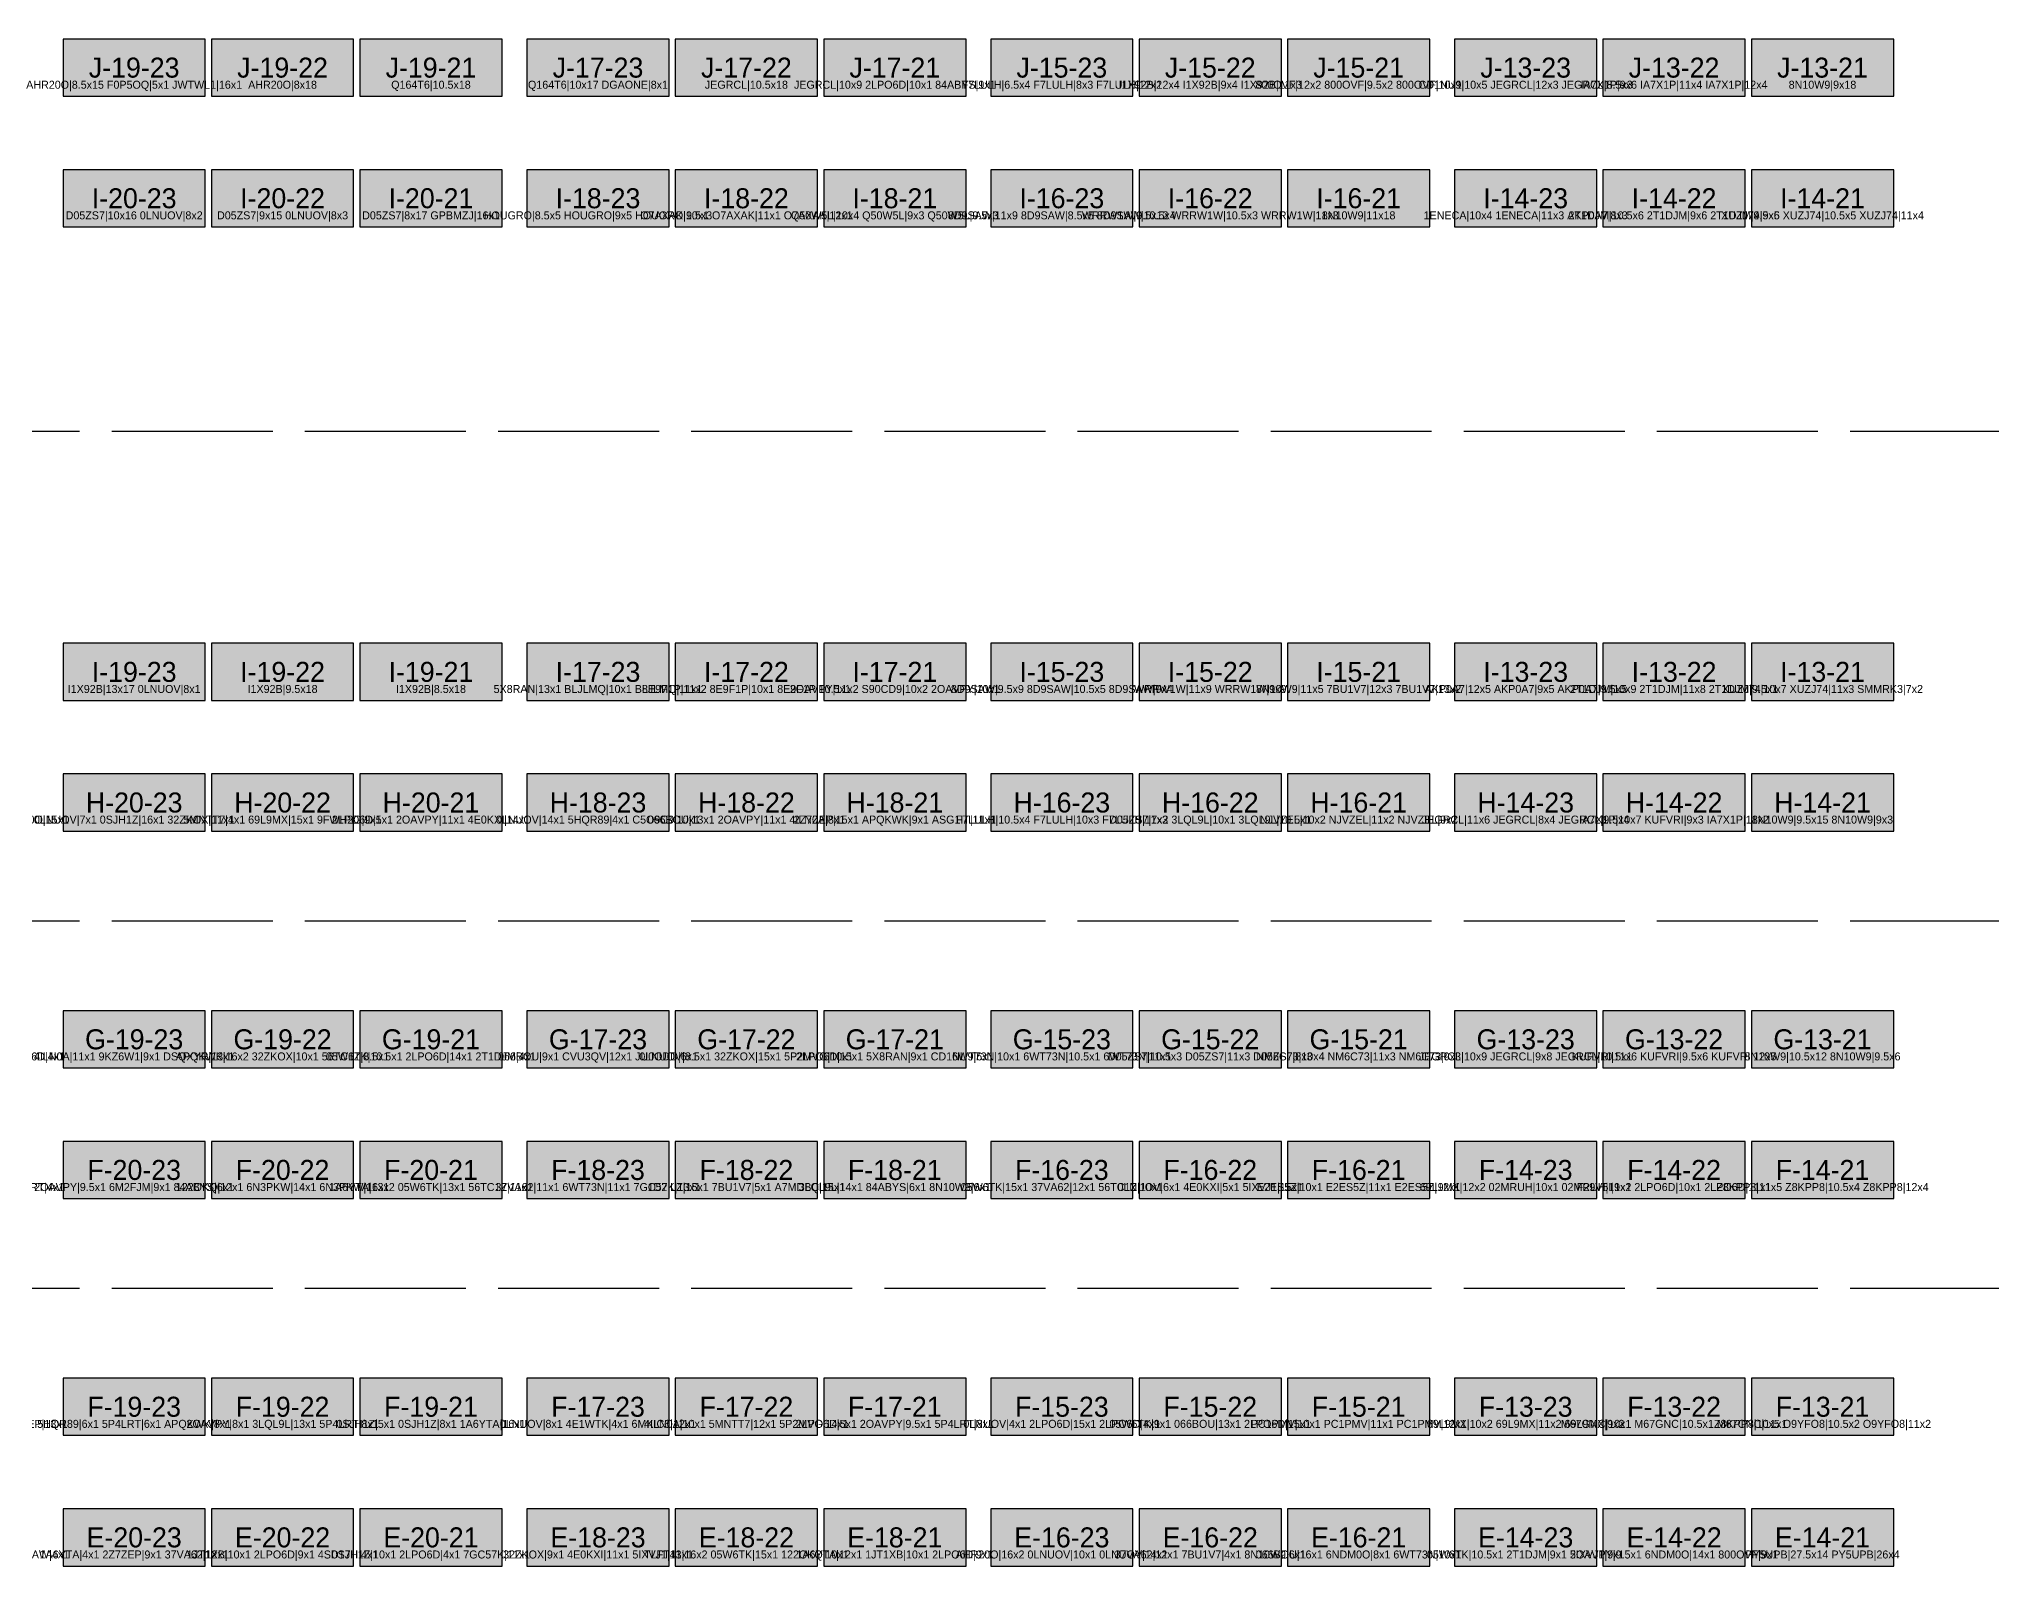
# Model space of a CAD drawing. Header units: metres. Extents: x 0 to 111, y -140 to 53.
# Drawn here: x 10.57 to 25.98, y -53.03 to -40.97 of the extents above; entities that cross this region are included whole.
import ezdxf
from ezdxf.enums import TextEntityAlignment as Align

# ---------------------------------------------------------------- set-up
doc = ezdxf.new("R2010")
doc.units = ezdxf.units.M
doc.linetypes.add('DASHED', pattern=[1.524, 1.27, -0.254])
for name, color, linetype in [('LABELS', 7, 'Continuous'), ('RACK_L2', 7, 'Continuous'), ('STOCK_ONLY', 254, 'Continuous'), ('WALKWAYS', 8, 'Continuous'), ('ZONE_A', 1, 'Continuous'), ('ZONE_B', 30, 'Continuous'), ('ZONE_C', 5, 'Continuous'), ('ZONE_N', 8, 'Continuous')]:
    doc.layers.add(name, color=color, linetype=linetype)

msp = doc.modelspace()

# ---------------------------------------------------------------- hatches: boundary and pattern name
at = {"layer": 'STOCK_ONLY'}
for points in [[(10.759, -41.426), (11.881, -41.426), (11.881, -40.975), (10.759, -40.975)], [(11.93, -41.426), (13.052, -41.426), (13.052, -40.975), (11.93, -40.975)], [(13.101, -41.426), (14.224, -41.426), (14.224, -40.975), (13.101, -40.975)], [(14.419, -41.426), (15.541, -41.426), (15.541, -40.975), (14.419, -40.975)], [(15.59, -41.426), (16.712, -41.426), (16.712, -40.975), (15.59, -40.975)], [(16.761, -41.426), (17.884, -41.426), (17.884, -40.975), (16.761, -40.975)], [(24.081, -41.426), (25.204, -41.426), (25.204, -40.975), (24.081, -40.975)], [(10.759, -42.457), (11.881, -42.457), (11.881, -42.006), (10.759, -42.006)], [(11.93, -42.457), (13.052, -42.457), (13.052, -42.006), (11.93, -42.006)], [(20.421, -42.457), (21.544, -42.457), (21.544, -42.006), (20.421, -42.006)], [(10.759, -46.194), (11.881, -46.194), (11.881, -45.743), (10.759, -45.743)], [(11.93, -46.194), (13.052, -46.194), (13.052, -45.743), (11.93, -45.743)], [(13.101, -46.194), (14.224, -46.194), (14.224, -45.743), (13.101, -45.743)], [(10.759, -47.226), (11.881, -47.226), (11.881, -46.775), (10.759, -46.775)], [(14.419, -47.226), (15.541, -47.226), (15.541, -46.775), (14.419, -46.775)], [(11.93, -49.094), (13.052, -49.094), (13.052, -48.643), (11.93, -48.643)], [(13.101, -49.094), (14.224, -49.094), (14.224, -48.643), (13.101, -48.643)], [(14.419, -49.094), (15.541, -49.094), (15.541, -48.643), (14.419, -48.643)], [(13.101, -50.126), (14.224, -50.126), (14.224, -49.675), (13.101, -49.675)], [(19.25, -50.126), (20.372, -50.126), (20.372, -49.675), (19.25, -49.675)], [(10.759, -51.994), (11.881, -51.994), (11.881, -51.543), (10.759, -51.543)], [(11.93, -51.994), (13.052, -51.994), (13.052, -51.543), (11.93, -51.543)], [(13.101, -51.994), (14.224, -51.994), (14.224, -51.543), (13.101, -51.543)], [(14.419, -51.994), (15.541, -51.994), (15.541, -51.543), (14.419, -51.543)], [(15.59, -51.994), (16.712, -51.994), (16.712, -51.543), (15.59, -51.543)], [(18.079, -51.994), (19.201, -51.994), (19.201, -51.543), (18.079, -51.543)], [(19.25, -51.994), (20.372, -51.994), (20.372, -51.543), (19.25, -51.543)], [(10.759, -53.026), (11.881, -53.026), (11.881, -52.575), (10.759, -52.575)], [(11.93, -53.026), (13.052, -53.026), (13.052, -52.575), (11.93, -52.575)], [(13.101, -53.026), (14.224, -53.026), (14.224, -52.575), (13.101, -52.575)], [(14.419, -53.026), (15.541, -53.026), (15.541, -52.575), (14.419, -52.575)], [(15.59, -53.026), (16.712, -53.026), (16.712, -52.575), (15.59, -52.575)], [(16.761, -53.026), (17.884, -53.026), (17.884, -52.575), (16.761, -52.575)], [(20.421, -53.026), (21.544, -53.026), (21.544, -52.575), (20.421, -52.575)], [(21.739, -53.026), (22.861, -53.026), (22.861, -52.575), (21.739, -52.575)]]:
    msp.add_hatch(color=254, dxfattribs=at).paths.add_polyline_path(points)
at = {"layer": 'ZONE_A'}
for points in [[(19.25, -41.426), (20.372, -41.426), (20.372, -40.975), (19.25, -40.975)], [(21.739, -41.426), (22.861, -41.426), (22.861, -40.975), (21.739, -40.975)], [(22.91, -41.426), (24.032, -41.426), (24.032, -40.975), (22.91, -40.975)], [(16.761, -42.457), (17.884, -42.457), (17.884, -42.006), (16.761, -42.006)], [(18.079, -42.457), (19.201, -42.457), (19.201, -42.006), (18.079, -42.006)], [(19.25, -42.457), (20.372, -42.457), (20.372, -42.006), (19.25, -42.006)], [(21.739, -42.457), (22.861, -42.457), (22.861, -42.006), (21.739, -42.006)], [(22.91, -42.457), (24.032, -42.457), (24.032, -42.006), (22.91, -42.006)], [(24.081, -42.457), (25.204, -42.457), (25.204, -42.006), (24.081, -42.006)], [(16.761, -46.194), (17.884, -46.194), (17.884, -45.743), (16.761, -45.743)], [(18.079, -46.194), (19.201, -46.194), (19.201, -45.743), (18.079, -45.743)], [(19.25, -46.194), (20.372, -46.194), (20.372, -45.743), (19.25, -45.743)], [(20.421, -46.194), (21.544, -46.194), (21.544, -45.743), (20.421, -45.743)], [(21.739, -46.194), (22.861, -46.194), (22.861, -45.743), (21.739, -45.743)], [(22.91, -46.194), (24.032, -46.194), (24.032, -45.743), (22.91, -45.743)], [(24.081, -46.194), (25.204, -46.194), (25.204, -45.743), (24.081, -45.743)], [(20.421, -47.226), (21.544, -47.226), (21.544, -46.775), (20.421, -46.775)], [(21.739, -47.226), (22.861, -47.226), (22.861, -46.775), (21.739, -46.775)], [(22.91, -47.226), (24.032, -47.226), (24.032, -46.775), (22.91, -46.775)], [(24.081, -47.226), (25.204, -47.226), (25.204, -46.775), (24.081, -46.775)], [(19.25, -49.094), (20.372, -49.094), (20.372, -48.643), (19.25, -48.643)], [(20.421, -49.094), (21.544, -49.094), (21.544, -48.643), (20.421, -48.643)], [(21.739, -49.094), (22.861, -49.094), (22.861, -48.643), (21.739, -48.643)], [(22.91, -49.094), (24.032, -49.094), (24.032, -48.643), (22.91, -48.643)], [(24.081, -49.094), (25.204, -49.094), (25.204, -48.643), (24.081, -48.643)], [(24.081, -50.126), (25.204, -50.126), (25.204, -49.675), (24.081, -49.675)], [(24.081, -51.994), (25.204, -51.994), (25.204, -51.543), (24.081, -51.543)], [(24.081, -53.026), (25.204, -53.026), (25.204, -52.575), (24.081, -52.575)]]:
    msp.add_hatch(color=1, dxfattribs=at).paths.add_polyline_path(points)
at = {"layer": 'ZONE_B'}
for points in [[(18.079, -41.426), (19.201, -41.426), (19.201, -40.975), (18.079, -40.975)], [(20.421, -41.426), (21.544, -41.426), (21.544, -40.975), (20.421, -40.975)], [(14.419, -42.457), (15.541, -42.457), (15.541, -42.006), (14.419, -42.006)], [(15.59, -42.457), (16.712, -42.457), (16.712, -42.006), (15.59, -42.006)], [(15.59, -46.194), (16.712, -46.194), (16.712, -45.743), (15.59, -45.743)], [(18.079, -47.226), (19.201, -47.226), (19.201, -46.775), (18.079, -46.775)], [(19.25, -47.226), (20.372, -47.226), (20.372, -46.775), (19.25, -46.775)], [(21.739, -50.126), (22.861, -50.126), (22.861, -49.675), (21.739, -49.675)], [(22.91, -50.126), (24.032, -50.126), (24.032, -49.675), (22.91, -49.675)], [(21.739, -51.994), (22.861, -51.994), (22.861, -51.543), (21.739, -51.543)], [(22.91, -51.994), (24.032, -51.994), (24.032, -51.543), (22.91, -51.543)]]:
    msp.add_hatch(color=30, dxfattribs=at).paths.add_polyline_path(points)
at = {"layer": 'ZONE_C'}
for points in [[(13.101, -42.457), (14.224, -42.457), (14.224, -42.006), (13.101, -42.006)], [(14.419, -46.194), (15.541, -46.194), (15.541, -45.743), (14.419, -45.743)], [(18.079, -49.094), (19.201, -49.094), (19.201, -48.643), (18.079, -48.643)], [(20.421, -50.126), (21.544, -50.126), (21.544, -49.675), (20.421, -49.675)], [(20.421, -51.994), (21.544, -51.994), (21.544, -51.543), (20.421, -51.543)]]:
    msp.add_hatch(color=5, dxfattribs=at).paths.add_polyline_path(points)
at = {"layer": 'ZONE_N'}
for points in [[(11.93, -47.226), (13.052, -47.226), (13.052, -46.775), (11.93, -46.775)], [(13.101, -47.226), (14.224, -47.226), (14.224, -46.775), (13.101, -46.775)], [(15.59, -47.226), (16.712, -47.226), (16.712, -46.775), (15.59, -46.775)], [(16.761, -47.226), (17.884, -47.226), (17.884, -46.775), (16.761, -46.775)], [(10.759, -49.094), (11.881, -49.094), (11.881, -48.643), (10.759, -48.643)], [(15.59, -49.094), (16.712, -49.094), (16.712, -48.643), (15.59, -48.643)], [(16.761, -49.094), (17.884, -49.094), (17.884, -48.643), (16.761, -48.643)], [(10.759, -50.126), (11.881, -50.126), (11.881, -49.675), (10.759, -49.675)], [(11.93, -50.126), (13.052, -50.126), (13.052, -49.675), (11.93, -49.675)], [(14.419, -50.126), (15.541, -50.126), (15.541, -49.675), (14.419, -49.675)], [(15.59, -50.126), (16.712, -50.126), (16.712, -49.675), (15.59, -49.675)], [(16.761, -50.126), (17.884, -50.126), (17.884, -49.675), (16.761, -49.675)], [(18.079, -50.126), (19.201, -50.126), (19.201, -49.675), (18.079, -49.675)], [(16.761, -51.994), (17.884, -51.994), (17.884, -51.543), (16.761, -51.543)], [(18.079, -53.026), (19.201, -53.026), (19.201, -52.575), (18.079, -52.575)], [(19.25, -53.026), (20.372, -53.026), (20.372, -52.575), (19.25, -52.575)], [(22.91, -53.026), (24.032, -53.026), (24.032, -52.575), (22.91, -52.575)]]:
    msp.add_hatch(color=8, dxfattribs=at).paths.add_polyline_path(points)

# ---------------------------------------------------------------- linework, layer by layer
at = {"layer": 'RACK_L2'}
for points in [[(10.759, -41.426), (11.881, -41.426), (11.881, -40.975), (10.759, -40.975)], [(11.93, -41.426), (13.052, -41.426), (13.052, -40.975), (11.93, -40.975)], [(13.101, -41.426), (14.224, -41.426), (14.224, -40.975), (13.101, -40.975)], [(14.419, -41.426), (15.541, -41.426), (15.541, -40.975), (14.419, -40.975)], [(15.59, -41.426), (16.712, -41.426), (16.712, -40.975), (15.59, -40.975)], [(16.761, -41.426), (17.884, -41.426), (17.884, -40.975), (16.761, -40.975)], [(18.079, -41.426), (19.201, -41.426), (19.201, -40.975), (18.079, -40.975)], [(19.25, -41.426), (20.372, -41.426), (20.372, -40.975), (19.25, -40.975)], [(20.421, -41.426), (21.544, -41.426), (21.544, -40.975), (20.421, -40.975)], [(21.739, -41.426), (22.861, -41.426), (22.861, -40.975), (21.739, -40.975)], [(22.91, -41.426), (24.032, -41.426), (24.032, -40.975), (22.91, -40.975)], [(24.081, -41.426), (25.204, -41.426), (25.204, -40.975), (24.081, -40.975)], [(10.759, -42.457), (11.881, -42.457), (11.881, -42.006), (10.759, -42.006)], [(11.93, -42.457), (13.052, -42.457), (13.052, -42.006), (11.93, -42.006)], [(13.101, -42.457), (14.224, -42.457), (14.224, -42.006), (13.101, -42.006)], [(14.419, -42.457), (15.541, -42.457), (15.541, -42.006), (14.419, -42.006)], [(15.59, -42.457), (16.712, -42.457), (16.712, -42.006), (15.59, -42.006)], [(16.761, -42.457), (17.884, -42.457), (17.884, -42.006), (16.761, -42.006)], [(18.079, -42.457), (19.201, -42.457), (19.201, -42.006), (18.079, -42.006)], [(19.25, -42.457), (20.372, -42.457), (20.372, -42.006), (19.25, -42.006)], [(20.421, -42.457), (21.544, -42.457), (21.544, -42.006), (20.421, -42.006)], [(21.739, -42.457), (22.861, -42.457), (22.861, -42.006), (21.739, -42.006)], [(22.91, -42.457), (24.032, -42.457), (24.032, -42.006), (22.91, -42.006)], [(24.081, -42.457), (25.204, -42.457), (25.204, -42.006), (24.081, -42.006)], [(10.759, -46.194), (11.881, -46.194), (11.881, -45.743), (10.759, -45.743)], [(11.93, -46.194), (13.052, -46.194), (13.052, -45.743), (11.93, -45.743)], [(13.101, -46.194), (14.224, -46.194), (14.224, -45.743), (13.101, -45.743)], [(14.419, -46.194), (15.541, -46.194), (15.541, -45.743), (14.419, -45.743)], [(15.59, -46.194), (16.712, -46.194), (16.712, -45.743), (15.59, -45.743)], [(16.761, -46.194), (17.884, -46.194), (17.884, -45.743), (16.761, -45.743)], [(18.079, -46.194), (19.201, -46.194), (19.201, -45.743), (18.079, -45.743)], [(19.25, -46.194), (20.372, -46.194), (20.372, -45.743), (19.25, -45.743)], [(20.421, -46.194), (21.544, -46.194), (21.544, -45.743), (20.421, -45.743)], [(21.739, -46.194), (22.861, -46.194), (22.861, -45.743), (21.739, -45.743)], [(22.91, -46.194), (24.032, -46.194), (24.032, -45.743), (22.91, -45.743)], [(24.081, -46.194), (25.204, -46.194), (25.204, -45.743), (24.081, -45.743)], [(10.759, -47.226), (11.881, -47.226), (11.881, -46.775), (10.759, -46.775)], [(11.93, -47.226), (13.052, -47.226), (13.052, -46.775), (11.93, -46.775)], [(13.101, -47.226), (14.224, -47.226), (14.224, -46.775), (13.101, -46.775)], [(14.419, -47.226), (15.541, -47.226), (15.541, -46.775), (14.419, -46.775)], [(15.59, -47.226), (16.712, -47.226), (16.712, -46.775), (15.59, -46.775)], [(16.761, -47.226), (17.884, -47.226), (17.884, -46.775), (16.761, -46.775)], [(18.079, -47.226), (19.201, -47.226), (19.201, -46.775), (18.079, -46.775)], [(19.25, -47.226), (20.372, -47.226), (20.372, -46.775), (19.25, -46.775)], [(20.421, -47.226), (21.544, -47.226), (21.544, -46.775), (20.421, -46.775)], [(21.739, -47.226), (22.861, -47.226), (22.861, -46.775), (21.739, -46.775)], [(22.91, -47.226), (24.032, -47.226), (24.032, -46.775), (22.91, -46.775)], [(24.081, -47.226), (25.204, -47.226), (25.204, -46.775), (24.081, -46.775)], [(10.759, -49.094), (11.881, -49.094), (11.881, -48.643), (10.759, -48.643)], [(11.93, -49.094), (13.052, -49.094), (13.052, -48.643), (11.93, -48.643)], [(13.101, -49.094), (14.224, -49.094), (14.224, -48.643), (13.101, -48.643)], [(14.419, -49.094), (15.541, -49.094), (15.541, -48.643), (14.419, -48.643)], [(15.59, -49.094), (16.712, -49.094), (16.712, -48.643), (15.59, -48.643)], [(16.761, -49.094), (17.884, -49.094), (17.884, -48.643), (16.761, -48.643)], [(18.079, -49.094), (19.201, -49.094), (19.201, -48.643), (18.079, -48.643)], [(19.25, -49.094), (20.372, -49.094), (20.372, -48.643), (19.25, -48.643)], [(20.421, -49.094), (21.544, -49.094), (21.544, -48.643), (20.421, -48.643)], [(21.739, -49.094), (22.861, -49.094), (22.861, -48.643), (21.739, -48.643)], [(22.91, -49.094), (24.032, -49.094), (24.032, -48.643), (22.91, -48.643)], [(24.081, -49.094), (25.204, -49.094), (25.204, -48.643), (24.081, -48.643)], [(10.759, -50.126), (11.881, -50.126), (11.881, -49.675), (10.759, -49.675)], [(11.93, -50.126), (13.052, -50.126), (13.052, -49.675), (11.93, -49.675)], [(13.101, -50.126), (14.224, -50.126), (14.224, -49.675), (13.101, -49.675)], [(14.419, -50.126), (15.541, -50.126), (15.541, -49.675), (14.419, -49.675)], [(15.59, -50.126), (16.712, -50.126), (16.712, -49.675), (15.59, -49.675)], [(16.761, -50.126), (17.884, -50.126), (17.884, -49.675), (16.761, -49.675)], [(18.079, -50.126), (19.201, -50.126), (19.201, -49.675), (18.079, -49.675)], [(19.25, -50.126), (20.372, -50.126), (20.372, -49.675), (19.25, -49.675)], [(20.421, -50.126), (21.544, -50.126), (21.544, -49.675), (20.421, -49.675)], [(21.739, -50.126), (22.861, -50.126), (22.861, -49.675), (21.739, -49.675)], [(22.91, -50.126), (24.032, -50.126), (24.032, -49.675), (22.91, -49.675)], [(24.081, -50.126), (25.204, -50.126), (25.204, -49.675), (24.081, -49.675)], [(10.759, -51.994), (11.881, -51.994), (11.881, -51.543), (10.759, -51.543)], [(11.93, -51.994), (13.052, -51.994), (13.052, -51.543), (11.93, -51.543)], [(13.101, -51.994), (14.224, -51.994), (14.224, -51.543), (13.101, -51.543)], [(14.419, -51.994), (15.541, -51.994), (15.541, -51.543), (14.419, -51.543)], [(15.59, -51.994), (16.712, -51.994), (16.712, -51.543), (15.59, -51.543)], [(16.761, -51.994), (17.884, -51.994), (17.884, -51.543), (16.761, -51.543)], [(18.079, -51.994), (19.201, -51.994), (19.201, -51.543), (18.079, -51.543)], [(19.25, -51.994), (20.372, -51.994), (20.372, -51.543), (19.25, -51.543)], [(20.421, -51.994), (21.544, -51.994), (21.544, -51.543), (20.421, -51.543)], [(21.739, -51.994), (22.861, -51.994), (22.861, -51.543), (21.739, -51.543)], [(22.91, -51.994), (24.032, -51.994), (24.032, -51.543), (22.91, -51.543)], [(24.081, -51.994), (25.204, -51.994), (25.204, -51.543), (24.081, -51.543)], [(10.759, -53.026), (11.881, -53.026), (11.881, -52.575), (10.759, -52.575)], [(11.93, -53.026), (13.052, -53.026), (13.052, -52.575), (11.93, -52.575)], [(13.101, -53.026), (14.224, -53.026), (14.224, -52.575), (13.101, -52.575)], [(14.419, -53.026), (15.541, -53.026), (15.541, -52.575), (14.419, -52.575)], [(15.59, -53.026), (16.712, -53.026), (16.712, -52.575), (15.59, -52.575)], [(16.761, -53.026), (17.884, -53.026), (17.884, -52.575), (16.761, -52.575)], [(18.079, -53.026), (19.201, -53.026), (19.201, -52.575), (18.079, -52.575)], [(19.25, -53.026), (20.372, -53.026), (20.372, -52.575), (19.25, -52.575)], [(20.421, -53.026), (21.544, -53.026), (21.544, -52.575), (20.421, -52.575)], [(21.739, -53.026), (22.861, -53.026), (22.861, -52.575), (21.739, -52.575)], [(22.91, -53.026), (24.032, -53.026), (24.032, -52.575), (22.91, -52.575)], [(24.081, -53.026), (25.204, -53.026), (25.204, -52.575), (24.081, -52.575)]]:
    msp.add_lwpolyline(points, close=True, dxfattribs=at)
at = {"layer": 'WALKWAYS', "linetype": 'DASHED'}
for p, q in [((2, -44.068), (48.456, -44.068)), ((2, -47.934), (48.456, -47.934)), ((2, -50.834), (48.456, -50.834))]:
    msp.add_line(p, q, dxfattribs=at)

# ---------------------------------------------------------------- texts
at = {"layer": 'LABELS'}
for s, height, p in [('J-19-23', 0.1579, (11.32, -41.2)), ('J-19-22', 0.1579, (12.491, -41.2)), ('J-19-21', 0.1579, (13.662, -41.2)), ('J-17-23', 0.1579, (14.98, -41.2)), ('J-17-22', 0.1579, (16.151, -41.2)), ('J-17-21', 0.1579, (17.322, -41.2)), ('J-15-23', 0.1579, (18.64, -41.2)), ('J-15-22', 0.1579, (19.811, -41.2)), ('J-15-21', 0.1579, (20.982, -41.2)), ('J-13-23', 0.1579, (22.3, -41.2)), ('J-13-22', 0.1579, (23.471, -41.2)), ('J-13-21', 0.1579, (24.642, -41.2)), ('AHR20O|8.5x15 F0P5OQ|5x1 JWTWL1|16x1', 0.06314, (11.32, -41.335)), ('AHR20O|8x18', 0.06314, (12.491, -41.335)), ('Q164T6|10.5x18', 0.06314, (13.662, -41.335)), ('Q164T6|10x17 DGAONE|8x1', 0.06314, (14.98, -41.335)), ('JEGRCL|10.5x18', 0.06314, (16.151, -41.335)), ('JEGRCL|10x9 2LPO6D|10x1 84ABYS|9x1', 0.06314, (17.322, -41.335)), ('F7LULH|6.5x4 F7LULH|8x3 F7LULH|12x2', 0.06314, (18.64, -41.335)), ('I1X92B|12x4 I1X92B|9x4 I1X92B|11x3', 0.06314, (19.811, -41.335)), ('800OVF|12x2 800OVF|9.5x2 800OVF|10x1', 0.06314, (20.982, -41.335)), ('CD1NU9|10x5 JEGRCL|12x3 JEGRCL|8.5x3', 0.06314, (22.3, -41.335)), ('IA7X1P|9x6 IA7X1P|11x4 IA7X1P|12x4', 0.06314, (23.471, -41.335)), ('8N10W9|9x18', 0.06314, (24.642, -41.335)), ('I-20-23', 0.1579, (11.32, -42.231)), ('I-20-22', 0.1579, (12.491, -42.231)), ('I-20-21', 0.1579, (13.662, -42.231)), ('I-18-23', 0.1579, (14.98, -42.231)), ('I-18-22', 0.1579, (16.151, -42.231)), ('I-18-21', 0.1579, (17.322, -42.231)), ('I-16-23', 0.1579, (18.64, -42.231)), ('I-16-22', 0.1579, (19.811, -42.231)), ('I-16-21', 0.1579, (20.982, -42.231)), ('I-14-23', 0.1579, (22.3, -42.231)), ('I-14-22', 0.1579, (23.471, -42.231)), ('I-14-21', 0.1579, (24.642, -42.231)), ('D05ZS7|10x16 0LNUOV|8x2', 0.06314, (11.32, -42.366)), ('D05ZS7|9x15 0LNUOV|8x3', 0.06314, (12.491, -42.366)), ('D05ZS7|8x17 GPBMZJ|16x1', 0.06314, (13.662, -42.366)), ('HOUGRO|8.5x5 HOUGRO|9x5 HOUGRO|9.5x3', 0.06314, (14.98, -42.366)), ('O7AXAK|10x1 O7AXAK|11x1 O7AXAK|12x1', 0.06314, (16.151, -42.366)), ('Q50W5L|10x4 Q50W5L|9x3 Q50W5L|9.5x3', 0.06314, (17.322, -42.366)), ('8D9SAW|11x9 8D9SAW|8.5x5 8D9SAW|10.5x4', 0.06314, (18.64, -42.366)), ('WRRW1W|9.5x12 WRRW1W|10.5x3 WRRW1W|11x3', 0.06314, (19.811, -42.366)), ('8N10W9|11x18', 0.06314, (20.982, -42.366)), ('1ENECA|10x4 1ENECA|11x3 AKP0A7|8x3', 0.06314, (22.3, -42.366)), ('2T1DJM|10.5x6 2T1DJM|9x6 2T1DJM|9.5x5', 0.06314, (23.471, -42.366)), ('XUZJ74|9x6 XUZJ74|10.5x5 XUZJ74|11x4', 0.06314, (24.642, -42.366)), ('I-19-23', 0.1579, (11.32, -45.969)), ('I-19-22', 0.1579, (12.491, -45.969)), ('I-19-21', 0.1579, (13.662, -45.969)), ('I-17-23', 0.1579, (14.98, -45.969)), ('I-17-22', 0.1579, (16.151, -45.969)), ('I-17-21', 0.1579, (17.322, -45.969)), ('I-15-23', 0.1579, (18.64, -45.969)), ('I-15-22', 0.1579, (19.811, -45.969)), ('I-15-21', 0.1579, (20.982, -45.969)), ('I-13-23', 0.1579, (22.3, -45.969)), ('I-13-22', 0.1579, (23.471, -45.969)), ('I-13-21', 0.1579, (24.642, -45.969)), ('I1X92B|13x17 0LNUOV|8x1', 0.06314, (11.32, -46.104)), ('I1X92B|9.5x18', 0.06314, (12.491, -46.104)), ('I1X92B|8.5x18', 0.06314, (13.662, -46.104)), ('5X8RAN|13x1 BLJLMQ|10x1 BLJLMQ|11x1', 0.06314, (14.98, -46.104)), ('8E9F1P|11x2 8E9F1P|10x1 8E9F1P|10.5x1', 0.06314, (16.151, -46.104)), ('2OAVPY|11x2 S90CD9|10x2 2OAVPY|10x1', 0.06314, (17.322, -46.104)), ('8D9SAW|9.5x9 8D9SAW|10.5x5 8D9SAW|9x4', 0.06314, (18.64, -46.104)), ('WRRW1W|11x9 WRRW1W|9x9', 0.06314, (19.811, -46.104)), ('8N10W9|11x5 7BU1V7|12x3 7BU1V7|13x2', 0.06314, (20.982, -46.104)), ('AKP0A7|12x5 AKP0A7|9x5 AKP0A7|9.5x5', 0.06314, (22.3, -46.104)), ('2T1DJM|10x9 2T1DJM|11x8 2T1DJM|9.5x1', 0.06314, (23.471, -46.104)), ('XUZJ74|10x7 XUZJ74|11x3 SMMRK3|7x2', 0.06314, (24.642, -46.104)), ('H-20-23', 0.1579, (11.32, -47)), ('H-20-22', 0.1579, (12.491, -47)), ('H-20-21', 0.1579, (13.662, -47)), ('H-18-23', 0.1579, (14.98, -47)), ('H-18-22', 0.1579, (16.151, -47)), ('H-18-21', 0.1579, (17.322, -47)), ('H-16-23', 0.1579, (18.64, -47)), ('H-16-22', 0.1579, (19.811, -47)), ('H-16-21', 0.1579, (20.982, -47)), ('H-14-23', 0.1579, (22.3, -47)), ('H-14-22', 0.1579, (23.471, -47)), ('H-14-21', 0.1579, (24.642, -47)), ('2Z7ZEP|11x1 5MNTT7|8x1 6NDM0O|15x1', 0.06314, (10.002, -47.135)), ('0LNUOV|7x1 0SJH1Z|16x1 32ZKOX|11x1', 0.06314, (11.32, -47.135)), ('5MNTT7|4x1 69L9MX|15x1 9FWH2G|9x1', 0.06314, (12.491, -47.135)), ('2LPO6D|5x1 2OAVPY|11x1 4E0KXI|14x1', 0.06314, (13.662, -47.135)), ('0LNUOV|14x1 5HQR89|4x1 C5O9C9|10x1', 0.06314, (14.98, -47.135)), ('066BOU|13x1 2OAVPY|11x1 4ILN0A|8x1', 0.06314, (16.151, -47.135)), ('2Z7ZEP|15x1 APQKWK|9x1 ASG1IT|11x1', 0.06314, (17.322, -47.135)), ('F7LULH|10.5x4 F7LULH|10x3 F7LULH|11x3', 0.06314, (18.64, -47.135)), ('D05ZS7|7x2 3LQL9L|10x1 3LQL9L|10.5x1', 0.06314, (19.811, -47.135)), ('NJVZEL|10x2 NJVZEL|11x2 NJVZEL|9x2', 0.06314, (20.982, -47.135)), ('JEGRCL|11x6 JEGRCL|8x4 JEGRCL|9.5x4', 0.06314, (22.3, -47.135)), ('IA7X1P|10x7 KUFVRI|9x3 IA7X1P|11x2', 0.06314, (23.471, -47.135)), ('8N10W9|9.5x15 8N10W9|9x3', 0.06314, (24.642, -47.135)), ('G-19-23', 0.1579, (11.32, -48.869)), ('G-19-22', 0.1579, (12.491, -48.869)), ('G-19-21', 0.1579, (13.662, -48.869)), ('G-17-23', 0.1579, (14.98, -48.869)), ('G-17-22', 0.1579, (16.151, -48.869)), ('G-17-21', 0.1579, (17.322, -48.869)), ('G-15-23', 0.1579, (18.64, -48.869)), ('G-15-22', 0.1579, (19.811, -48.869)), ('G-15-21', 0.1579, (20.982, -48.869)), ('G-13-23', 0.1579, (22.3, -48.869)), ('G-13-22', 0.1579, (23.471, -48.869)), ('G-13-21', 0.1579, (24.642, -48.869)), ('0SJH1Z|16x1 1JT1XB|12x1 2LPO6D|4x1', 0.06314, (10.002, -49.004)), ('4ILN0A|11x1 9KZ6W1|9x1 DSQXYR|13x1', 0.06314, (11.32, -49.004)), ('APQKWK|16x2 32ZKOX|10x1 56TC1Z|8.5x1', 0.06314, (12.491, -49.004)), ('05W6TK|10.5x1 2LPO6D|14x1 2T1DJM|4x1', 0.06314, (13.662, -49.004)), ('066BOU|9x1 CVU3QV|12x1 JU0ODD|6x1', 0.06314, (14.98, -49.004)), ('0LNUOV|8.5x1 32ZKOX|15x1 5P2MVG|10x1', 0.06314, (16.151, -49.004)), ('2LPO6D|15x1 5X8RAN|9x1 CD1NU9|6x1', 0.06314, (17.322, -49.004)), ('6WT73N|10x1 6WT73N|10.5x1 6WT73N|11x1', 0.06314, (18.64, -49.004)), ('D05ZS7|10.5x3 D05ZS7|11x3 D05ZS7|8x3', 0.06314, (19.811, -49.004)), ('NM6C73|10x4 NM6C73|11x3 NM6C73|9x3', 0.06314, (20.982, -49.004)), ('JEGRCL|10x9 JEGRCL|9x8 JEGRCL|10.5x1', 0.06314, (22.3, -49.004)), ('KUFVRI|11x6 KUFVRI|9.5x6 KUFVRI|12x5', 0.06314, (23.471, -49.004)), ('8N10W9|10.5x12 8N10W9|9.5x6', 0.06314, (24.642, -49.004)), ('F-20-23', 0.1579, (11.32, -49.9)), ('F-20-22', 0.1579, (12.491, -49.9)), ('F-20-21', 0.1579, (13.662, -49.9)), ('F-18-23', 0.1579, (14.98, -49.9)), ('F-18-22', 0.1579, (16.151, -49.9)), ('F-18-21', 0.1579, (17.322, -49.9)), ('F-16-23', 0.1579, (18.64, -49.9)), ('F-16-22', 0.1579, (19.811, -49.9)), ('F-16-21', 0.1579, (20.982, -49.9)), ('F-14-23', 0.1579, (22.3, -49.9)), ('F-14-22', 0.1579, (23.471, -49.9)), ('F-14-21', 0.1579, (24.642, -49.9)), ('0LNUOV|13x1 2T1DJM|4x1 5P4LRT|4x1', 0.06314, (10.002, -50.035)), ('2OAVPY|9.5x1 6M2FJM|9x1 84ABYS|6x1', 0.06314, (11.32, -50.035)), ('122OKQ|12x1 6N3PKW|14x1 6N3PKW|16x1', 0.06314, (12.491, -50.035)), ('1A6YTA|13x2 05W6TK|13x1 56TC1Z|11x1', 0.06314, (13.662, -50.035)), ('37VA62|11x1 6WT73N|11x1 7GC57K|13x1', 0.06314, (14.98, -50.035)), ('1D2ILZ|15x1 7BU1V7|5x1 A7MDBC|15x1', 0.06314, (16.151, -50.035)), ('3LQL9L|14x1 84ABYS|6x1 8N10W9|6x1', 0.06314, (17.322, -50.035)), ('05W6TK|15x1 37VA62|12x1 56TC1Z|10x1', 0.06314, (18.64, -50.035)), ('0LNUOV|6x1 4E0KXI|5x1 5IXVJ1|15x1', 0.06314, (19.811, -50.035)), ('E2ES5Z|10x1 E2ES5Z|11x1 E2ES5Z|12x1', 0.06314, (20.982, -50.035)), ('69L9MX|12x2 02MRUH|10x1 02MRUH|11x1', 0.06314, (22.3, -50.035)), ('F29V5I|9x2 2LPO6D|10x1 2LPO6D|11x1', 0.06314, (23.471, -50.035)), ('Z8KPP8|11x5 Z8KPP8|10.5x4 Z8KPP8|12x4', 0.06314, (24.642, -50.035)), ('F-19-23', 0.1579, (11.32, -51.769)), ('F-19-22', 0.1579, (12.491, -51.769)), ('F-19-21', 0.1579, (13.662, -51.769)), ('F-17-23', 0.1579, (14.98, -51.769)), ('F-17-22', 0.1579, (16.151, -51.769)), ('F-17-21', 0.1579, (17.322, -51.769)), ('F-15-23', 0.1579, (18.64, -51.769)), ('F-15-22', 0.1579, (19.811, -51.769)), ('F-15-21', 0.1579, (20.982, -51.769)), ('F-13-23', 0.1579, (22.3, -51.769)), ('F-13-22', 0.1579, (23.471, -51.769)), ('F-13-21', 0.1579, (24.642, -51.769)), ('066BOU|4x1 2OAVPY|12x1 2Z7ZEP|13x1', 0.06314, (10.002, -51.904)), ('5HQR89|6x1 5P4LRT|6x1 APQKWK|8x1', 0.06314, (11.32, -51.904)), ('2OAVPY|8x1 3LQL9L|13x1 5P4LRT|8x1', 0.06314, (12.491, -51.904)), ('0SJH1Z|5x1 0SJH1Z|8x1 1A6YTA|16x1', 0.06314, (13.662, -51.904)), ('0LNUOV|8x1 4E1WTK|4x1 6MKIC6|12x1', 0.06314, (14.98, -51.904)), ('4ILN0A|10x1 5MNTT7|12x1 5P2MVG|14x1', 0.06314, (16.151, -51.904)), ('2LPO6D|5x1 2OAVPY|9.5x1 5P4LRT|8x1', 0.06314, (17.322, -51.904)), ('0LNUOV|4x1 2LPO6D|15x1 2LPO6D|4x1', 0.06314, (18.64, -51.904)), ('05W6TK|9x1 066BOU|13x1 2LPO6D|15x1', 0.06314, (19.811, -51.904)), ('PC1PMV|10x1 PC1PMV|11x1 PC1PMV|12x1', 0.06314, (20.982, -51.904)), ('69L9MX|10x2 69L9MX|11x2 69L9MX|9x2', 0.06314, (22.3, -51.904)), ('M67GNC|10x1 M67GNC|10.5x1 M67GNC|11x1', 0.06314, (23.471, -51.904)), ('Z8KPP8|10x5 O9YFO8|10.5x2 O9YFO8|11x2', 0.06314, (24.642, -51.904)), ('E-20-23', 0.1579, (11.32, -52.8)), ('E-20-22', 0.1579, (12.491, -52.8)), ('E-20-21', 0.1579, (13.662, -52.8)), ('E-18-23', 0.1579, (14.98, -52.8)), ('E-18-22', 0.1579, (16.151, -52.8)), ('E-18-21', 0.1579, (17.322, -52.8)), ('E-16-23', 0.1579, (18.64, -52.8)), ('E-16-22', 0.1579, (19.811, -52.8)), ('E-16-21', 0.1579, (20.982, -52.8)), ('E-14-23', 0.1579, (22.3, -52.8)), ('E-14-22', 0.1579, (23.471, -52.8)), ('E-14-21', 0.1579, (24.642, -52.8)), ('4SD17H|15x1 5MNTT7|10x1 8D9SAW|4x1', 0.06314, (10.002, -52.935)), ('1A6YTA|4x1 2Z7ZEP|9x1 37VA62|12x1', 0.06314, (11.32, -52.935)), ('1JT1XB|10x1 2LPO6D|9x1 4SD17H|4x1', 0.06314, (12.491, -52.935)), ('0SJH1Z|10x1 2LPO6D|4x1 7GC57K|11x1', 0.06314, (13.662, -52.935)), ('32ZKOX|9x1 4E0KXI|11x1 5IXVJ1|11x1', 0.06314, (14.98, -52.935)), ('TLFT43|16x2 05W6TK|15x1 122OKQ|10x1', 0.06314, (16.151, -52.935)), ('1A6YTA|12x1 1JT1XB|10x1 2LPO6D|9x1', 0.06314, (17.322, -52.935)), ('AHR20O|16x2 0LNUOV|10x1 0LNUOV|14x1', 0.06314, (18.64, -52.935)), ('37VA62|12x1 7BU1V7|4x1 8N10W9|6x1', 0.06314, (19.811, -52.935)), ('066BOU|16x1 6NDM0O|8x1 6WT73N|10x1', 0.06314, (20.982, -52.935)), ('05W6TK|10.5x1 2T1DJM|9x1 5IXVJ1|9x1', 0.06314, (22.3, -52.935)), ('2OAVPY|9.5x1 6NDM0O|14x1 800OVF|9x1', 0.06314, (23.471, -52.935)), ('PY5UPB|27.5x14 PY5UPB|26x4', 0.06314, (24.642, -52.935))]:
    msp.add_text(s, height=height, dxfattribs=at).set_placement(p, align=Align.MIDDLE_CENTER)

doc.saveas('drawing.dxf')
